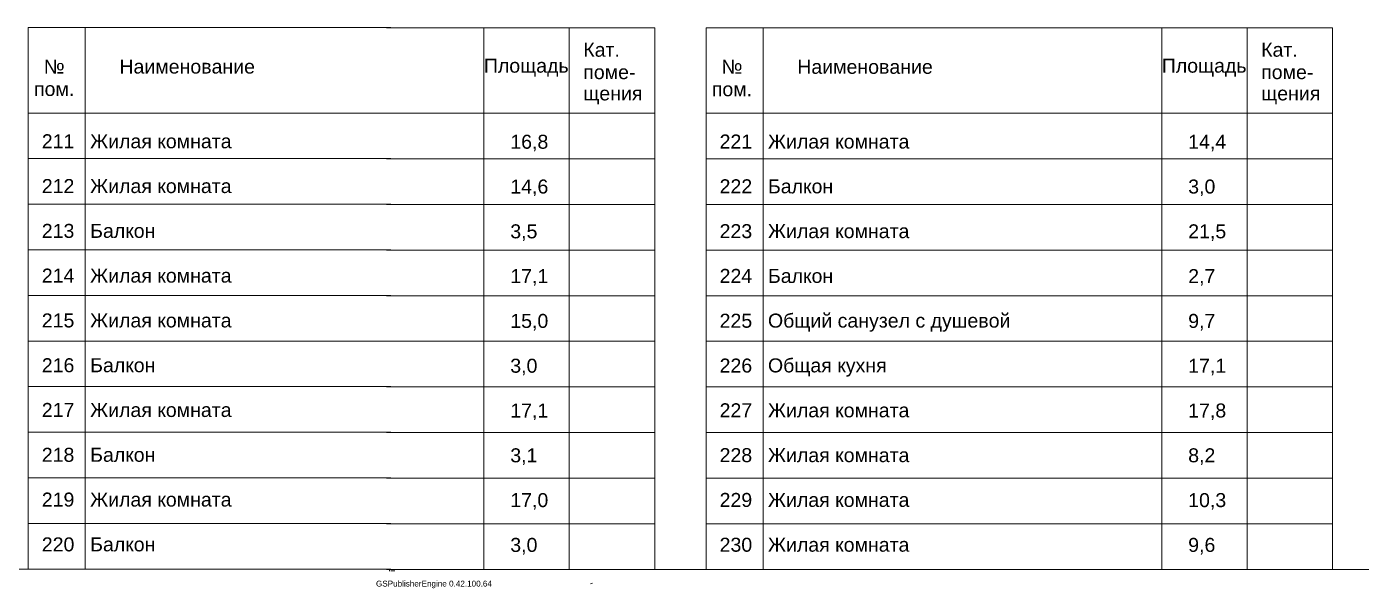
# Model space of a CAD drawing. Header units: millimetres. Extents: x 1372 to 666090, y 1285 to 31551.
# Drawn here: x 164542 to 187981, y 2790 to 12642 of the extents above; entities that cross this region are included whole.
import ezdxf

# ---------------------------------------------------------------- set-up
doc = ezdxf.new("R2010")
doc.units = ezdxf.units.MM
for name, color, linetype in [('PDF _2D-чертеж - Общий', 7, 'Continuous'), ('PDF _ar_note', 7, 'Continuous'), ('PDF _Геометрия', 7, 'Continuous'), ('PDF _Слой ArchiCAD', 7, 'Continuous'), ('PDF _Текст', 7, 'Continuous')]:
    doc.layers.add(name, color=color, linetype=linetype)
doc.styles.add('PDF Arial', font='arial.ttf')

msp = doc.modelspace()

# ---------------------------------------------------------------- linework, layer by layer
at = {"layer": 'PDF _2D-чертеж - Общий', "lineweight": 20}
for points in [[(170913.9, 3128), (152414, 3128), (152414, 31527.8), (170913.9, 31527.8), (170938.8, 31527.8)], [(170862.9, 31528.7), (170914, 31528.7), (210424.1, 31528.7), (210424.1, 3121.4), (170914, 3121.4), (170914, 3092.8)], [(170914, 3121.4), (170862.9, 3121.4)], [(170938.8, 3128), (170913.9, 3128), (170913.9, 3100)]]:
    msp.add_lwpolyline(points, dxfattribs=at)
at = {"layer": 'PDF _ar_note', "lineweight": 20}
msp.add_lwpolyline([(170938.8, 3093.4), (171009.9, 3093.4)], dxfattribs=at)
at = {"layer": 'PDF _Геометрия', "lineweight": 9}
msp.add_lwpolyline([(174442.2, 2870.6), (174481.8, 2878.6)], dxfattribs=at)
at = {"layer": 'PDF _Слой ArchiCAD', "lineweight": 20}
for points in [[(170938.8, 11128), (164571, 11128), (164571, 3128), (164571, 12627.9), (170938.8, 12627.9)], [(165571, 12627.9), (165571, 3128), (165571, 11128)], [(170862.9, 12623.9), (175572.2, 12623.9), (175572.2, 3121.4)], [(172571.4, 12623.9), (172571.4, 3121.4), (172571.4, 11123.5)], [(174071.8, 12623.9), (174071.8, 3121.4), (174071.8, 11123.5)], [(187477.7, 3121.4), (187477.7, 12623.9), (176474.8, 12623.9), (176474.8, 3121.4), (187477.7, 3121.4), (187477.7, 5522.1), (176474.8, 5522.1), (176474.8, 3121.4), (176474.8, 11123.5), (187477.7, 11123.5)], [(177475.1, 12623.9), (177475.1, 3121.4), (177475.1, 11123.5)], [(184476.9, 12623.9), (184476.9, 3121.4), (184476.9, 11123.5)], [(185977.2, 12623.9), (185977.2, 3121.4), (185977.2, 11123.5)], [(170862.9, 11123.5), (175572.2, 11123.5)], [(164571, 10328), (170938.8, 10328)], [(165571, 10328), (165571, 3128)], [(170862.9, 10323.3), (175572.2, 10323.3)], [(172571.4, 10323.3), (172571.4, 3121.4), (172571.4, 5522.1)], [(174071.8, 10323.3), (174071.8, 3121.4), (174071.8, 5522.1)], [(176474.8, 10323.3), (187477.7, 10323.3)], [(177475.1, 10323.3), (177475.1, 3121.4)], [(184476.9, 10323.3), (184476.9, 3121.4), (184476.9, 5522.1)], [(185977.2, 10323.3), (185977.2, 3121.4), (185977.2, 5522.1)], [(164571, 9528), (170938.8, 9528)], [(170862.9, 9523), (175572.2, 9523)], [(176474.8, 9523), (187477.7, 9523)], [(164571, 8728), (170938.8, 8728)], [(170862.9, 8722.9), (175572.2, 8722.9)], [(176474.8, 8722.9), (187477.7, 8722.9)], [(164571, 7928), (170938.8, 7928)], [(170862.9, 7922.7), (175572.2, 7922.7)], [(176474.8, 7922.7), (187477.7, 7922.7)], [(164571, 7128), (170938.8, 7128)], [(170862.9, 7122.5), (175572.2, 7122.5)], [(176474.8, 7122.5), (187477.7, 7122.5)], [(164571, 6328), (170938.8, 6328)], [(170862.9, 6322.2), (175572.2, 6322.2)], [(176474.8, 6322.2), (187477.7, 6322.2)], [(170938.8, 3128), (164571, 3128), (164571, 5528), (170938.8, 5528)], [(170862.9, 5522.1), (175572.2, 5522.1), (175572.2, 3121.4), (170862.9, 3121.4)], [(164571, 4728), (170938.8, 4728)], [(170862.9, 4721.9), (175572.2, 4721.9)], [(176474.8, 4721.9), (187477.7, 4721.9)], [(164571, 3928), (170938.8, 3928)], [(170862.9, 3921.6), (175572.2, 3921.6)], [(176474.8, 3921.6), (187477.7, 3921.6)]]:
    msp.add_lwpolyline(points, dxfattribs=at)
for points in [[(170938.8, 9528), (164571, 9528)], [(175572.2, 9523), (170862.9, 9523)], [(187477.7, 9523), (176474.8, 9523)]]:
    msp.add_lwpolyline(points, close=True, dxfattribs=at)

# ---------------------------------------------------------------- texts
at = {"layer": 'PDF _Текст', "attachment_point": 7, "style": 'PDF Arial'}
for s, insert, char_height in [('Кат.', (174317.2, 12112), 245.49), ('Кат.', (186222.6, 12112), 245.49), ('№', (164841.3, 11820.7), 245.4), ('Наименование', (166171, 11816.6), 245.424), ('Площадь', (172571.4, 11764.7), 245.49), ('№', (176745.2, 11816.5), 245.5), ('Наименование', (178075.2, 11812.4), 245.487), ('Площадь', (184476.9, 11764.7), 245.49), ('поме-', (174317.2, 11719), 245.49), ('поме-', (186222.6, 11719), 245.49), ('пом.', (164671, 11423.8), 245.42), ('щения', (174317.2, 11278.4), 245.49), ('пом.', (176574.8, 11419.4), 245.49), ('щения', (186222.6, 11278.4), 245.49), ('211', (164807.7, 10510), 245.42), ('Жилая комната', (165656.7, 10505.9), 245.424), ('16,8', (173035.6, 10455.7), 245.49), ('221', (176711.6, 10505.4), 245.49), ('Жилая комната', (177560.8, 10501.3), 245.487), ('14,4', (184941.1, 10455.7), 245.49), ('212', (164807.7, 9724.3), 245.42), ('Жилая комната', (165656.7, 9720.2), 245.424), ('14,6', (173035.6, 9669.8), 245.49), ('222', (176711.6, 9719.5), 245.49), ('Балкон', (177560.8, 9715.4), 245.49), ('3,0', (184941.1, 9669.8), 245.49), ('213', (164807.7, 8934.1), 245.42), ('Балкон', (165656.7, 8934.4), 245.42), ('3,5', (173035.6, 8883.9), 245.49), ('223', (176711.6, 8929.2), 245.49), ('Жилая комната', (177560.8, 8929.5), 245.487), ('21,5', (184941.1, 8883.9), 245.49), ('214', (164807.7, 8152.9), 245.42), ('Жилая комната', (165656.7, 8148.7), 245.424), ('17,1', (173035.6, 8098), 245.49), ('224', (176711.6, 8147.7), 245.49), ('Балкон', (177560.8, 8143.6), 245.49), ('2,7', (184941.1, 8098), 245.49), ('215', (164807.7, 7362.7), 245.42), ('Жилая комната', (165656.7, 7363), 245.424), ('15,0', (173035.6, 7312), 245.49), ('225', (176711.6, 7357.3), 245.49), ('Общий санузел с душевой', (177560.8, 7289.4), 245.487), ('9,7', (184941.1, 7312), 245.49), ('216', (164807.7, 6577), 245.42), ('Балкон', (165656.7, 6577.3), 245.42), ('3,0', (173035.6, 6526.1), 245.49), ('226', (176711.6, 6571.4), 245.49), ('Общая кухня', (177560.8, 6503.5), 245.487), ('17,1', (184941.1, 6526.1), 245.49), ('217', (164807.7, 5795.7), 245.42), ('Жилая комната', (165656.7, 5791.6), 245.424), ('17,1', (173035.6, 5740.2), 245.49), ('227', (176711.6, 5789.9), 245.49), ('Жилая комната', (177560.8, 5785.8), 245.487), ('17,8', (184941.1, 5740.2), 245.49), ('218', (164807.7, 5005.5), 245.42), ('Балкон', (165656.7, 5005.9), 245.42), ('3,1', (173035.6, 4954.3), 245.49), ('228', (176711.6, 4999.5), 245.49), ('Жилая комната', (177560.8, 4999.9), 245.487), ('8,2', (184941.1, 4954.3), 245.49), ('219', (164807.7, 4219.8), 245.42), ('Жилая комната', (165656.7, 4220.2), 245.424), ('17,0', (173035.6, 4168.4), 245.49), ('229', (176711.6, 4213.6), 245.49), ('Жилая комната', (177560.8, 4214), 245.487), ('10,3', (184941.1, 4168.4), 245.49), ('220', (164807.7, 3434.1), 245.42), ('Балкон', (165656.7, 3434.5), 245.42), ('3,0', (173035.6, 3382.5), 245.49), ('230', (176711.6, 3427.7), 245.49), ('Жилая комната', (177560.8, 3428.1), 245.487), ('9,6', (184941.1, 3382.5), 245.49)]:
    msp.add_mtext(s, dxfattribs=dict(at, insert=insert, char_height=char_height))
at = {"layer": 'PDF _Текст', "color": 7, "true_color": 0xffffff, "insert": (170676.7, 2790), "char_height": 102.047, "attachment_point": 7, "style": 'PDF Arial'}
msp.add_mtext('GSPublisherEngine 0.42.100.64', dxfattribs=at)

doc.saveas('drawing.dxf')
